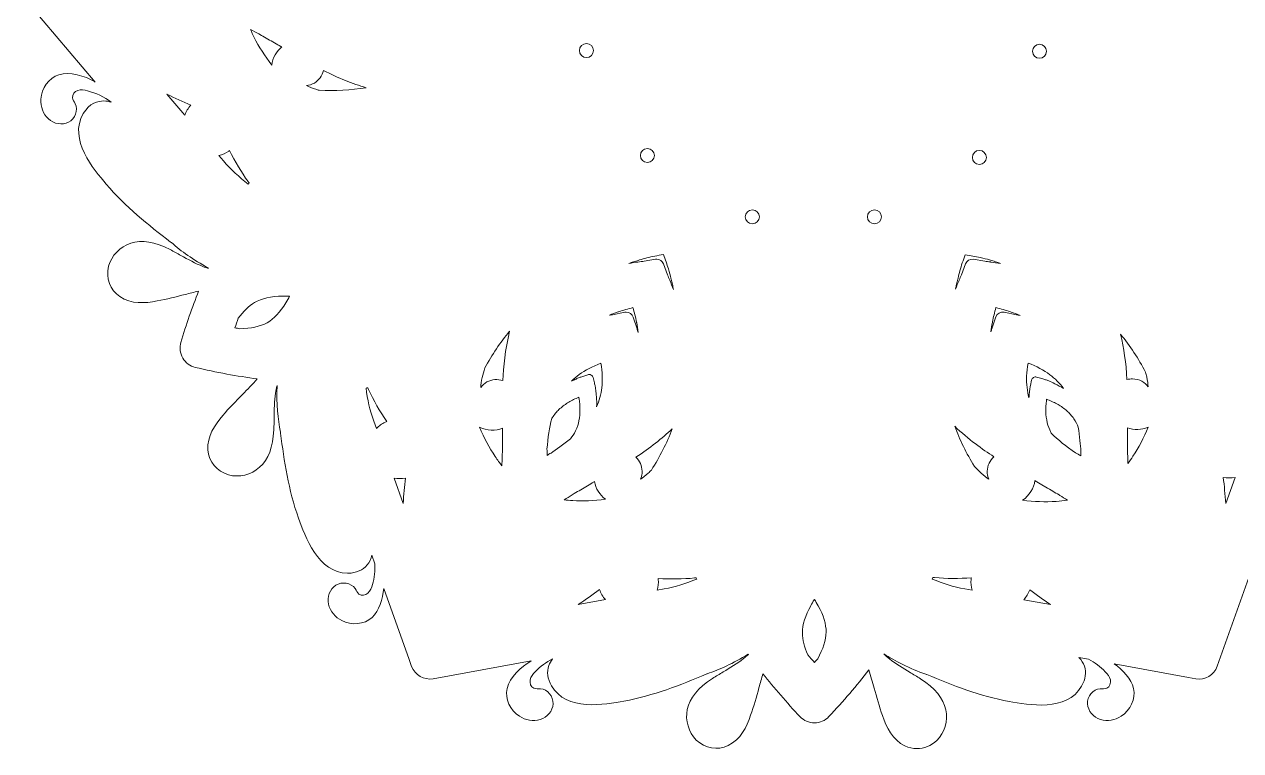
# Model space of a CAD drawing. Header units: millimetres. Extents: x -197 to 1097, y -667 to 136.
# Drawn here: x 281 to 578.7, y -667 to -489.4 of the extents above; entities that cross this region are included whole.
import ezdxf

# ---------------------------------------------------------------- set-up
doc = ezdxf.new("R2010")
doc.units = ezdxf.units.MM
doc.header["$MEASUREMENT"] = 0
doc.layers.add('Layer 2', color=7, linetype='Continuous')

msp = doc.modelspace()

# ---------------------------------------------------------------- linework, layer by layer
at = {"layer": 'Layer 2', "lineweight": 0}
for points, knots in [([(666.28, -478.72), (666.28, -478.72), (650.55, -460.2), (650.55, -460.2), (652.86, -461.58), (656.61, -462.63), (659.15, -461.85), (661.68, -461.06), (663.43, -458.48), (663.56, -455.83), (663.64, -454.06), (663.04, -452.21), (661.72, -451.02), (660.41, -449.83), (658.36, -449.41), (656.79, -450.22), (655.21, -451.04), (654.37, -453.15), (655.15, -454.74), (655.4, -455.23), (655.77, -455.68), (655.84, -456.22), (655.92, -457.01), (655.28, -457.74), (654.53, -457.98), (653.77, -458.23), (652.95, -458.1), (652.18, -457.91), (650.47, -457.49), (648.85, -456.76), (647.36, -455.82), (649.4, -455.84), (651.17, -454.78), (652.39, -452.72), (656.1, -446.45), (649.81, -439.04), (646.78, -435.48), (642.08, -429.94), (636.41, -425.45), (631.01, -421.32), (630.94, -421.26), (630.86, -421.22), (630.79, -421.17), (629.09, -419.64), (627.15, -418.19), (624.82, -416.75), (624.53, -416.32), (624.13, -416.11), (623.72, -416.08), (623.28, -415.82), (622.82, -415.55), (622.34, -415.28), (622.37, -415.21), (622.4, -415.15), (622.43, -415.08), (622.68, -415.16), (622.9, -415.24), (623.11, -415.33), (624.96, -416.07), (626.75, -417.06), (628.48, -418.02), (629.34, -418.5), (630.23, -419), (631.13, -419.46), (634.89, -421.41), (638.05, -421.92), (640.78, -421.03), (643.4, -420.17), (645.51, -417.96), (646.17, -415.38), (646.9, -412.5), (645.83, -409.59), (643.44, -407.95), (640.64, -406.04), (637.24, -406.34), (634.28, -406.89), (631.96, -407.32), (629.65, -407.92), (627.41, -408.49), (626.61, -408.7), (625.78, -408.91), (624.96, -409.12), (626.57, -405.06), (628.06, -400.76), (629.4, -396.32), (629.78, -395.05), (629.62, -393.66), (628.94, -392.5), (628.27, -391.33), (627.15, -390.49), (625.86, -390.19), (620.56, -388.95), (615.32, -387.99), (610.26, -387.33), (611.29, -386.21), (612.36, -385.11), (613.41, -384.05), (615.02, -382.4), (616.69, -380.7), (618.22, -378.91), (620.18, -376.62), (622.14, -373.83), (621.88, -370.44), (621.66, -367.56), (619.67, -365.17), (616.81, -364.36), (614.26, -363.64), (611.28, -364.37), (609.23, -366.2), (607.09, -368.12), (605.96, -371.11), (605.76, -375.35), (605.71, -376.36), (605.7, -377.38), (605.68, -378.36), (605.65, -380.34), (605.62, -382.39), (605.33, -384.36), (605.25, -384.97), (605.12, -385.57), (604.97, -386.19), (605.05, -383.05), (604.99, -378.86), (604.11, -374.79), (604.11, -374.7), (604.11, -374.61), (604.1, -374.53), (603.22, -367.78), (602.16, -360.62), (599.72, -353.78), (598.15, -349.4), (594.91, -340.31), (587.69, -340.31), (587.66, -340.31), (587.62, -340.31), (587.59, -340.31), (585.12, -340.34), (583.28, -341.39), (582.3, -343.26), (582.3, -343.26), (581.83, -341.93), (581.83, -341.93), (581.8, -340.3), (581.99, -338.68), (582.44, -337.11), (582.66, -336.35), (582.96, -335.57), (583.55, -335.05), (584.14, -334.52), (585.09, -334.32), (585.73, -334.79), (586.17, -335.12), (586.36, -335.67), (586.67, -336.12), (587.65, -337.6), (589.9, -337.92), (591.4, -336.97), (592.89, -336.01), (593.56, -334.03), (593.18, -332.29), (592.8, -330.56), (591.5, -329.11), (589.92, -328.3), (587.57, -327.09), (584.46, -327.31), (582.52, -329.11), (580.88, -330.62), (579.94, -333.5), (579.7, -335.98), (579.7, -335.98), (573.56, -318.78), (573.56, -318.78), (573.56, -318.78), (572.94, -317.05), (572.94, -317.05), (572.11, -314.93), (569.94, -313.69), (567.65, -314.03), (567.65, -314.03), (543.68, -318.41), (543.68, -318.41), (546.04, -317.11), (548.88, -314.36), (549.48, -311.73), (550.07, -309.16), (548.7, -306.35), (546.47, -304.92), (544.98, -303.96), (543.08, -303.56), (541.39, -304.1), (539.7, -304.64), (538.31, -306.2), (538.23, -307.97), (538.15, -309.75), (539.56, -311.53), (541.33, -311.65), (541.87, -311.68), (542.45, -311.58), (542.95, -311.8), (543.68, -312.12), (543.98, -313.04), (543.82, -313.81), (543.66, -314.59), (543.14, -315.24), (542.59, -315.81), (541.15, -317.3), (539.41, -318.48), (537.53, -319.35), (537.99, -318.77), (538.33, -318.14), (538.53, -317.46), (538.97, -315.98), (538.73, -314.4), (537.81, -312.78), (534.24, -306.43), (524.68, -308.17), (520.08, -309.01), (512.94, -310.32), (506.21, -312.98), (499.93, -315.59), (499.85, -315.63), (499.77, -315.67), (499.7, -315.71), (496.83, -316.63), (493.9, -318), (490.53, -319.99), (490.48, -319.92), (490.43, -319.85), (490.37, -319.78), (490.52, -319.66), (490.66, -319.55), (490.79, -319.44), (492.36, -318.21), (494.12, -317.15), (495.82, -316.14), (496.66, -315.63), (497.54, -315.11), (498.38, -314.56), (501.96, -312.28), (503.98, -309.8), (504.57, -306.99), (505.14, -304.29), (504.27, -301.35), (502.37, -299.5), (500.24, -297.42), (497.18, -296.9), (494.57, -298.15), (491.51, -299.62), (490.08, -302.71), (489.07, -305.55), (488.29, -307.77), (487.65, -310.07), (487.03, -312.3), (486.82, -313.04), (486.61, -313.79), (486.39, -314.55), (483.79, -311.29), (480.94, -308), (477.9, -304.76), (476.99, -303.8), (475.7, -303.25), (474.36, -303.25), (473.01, -303.25), (471.72, -303.8), (470.82, -304.76), (466.97, -308.86), (463.44, -313.02), (460.3, -317.14), (459.78, -315.5), (459.31, -313.83), (458.85, -312.2), (458.23, -309.98), (457.59, -307.68), (456.81, -305.46), (455.81, -302.62), (454.37, -299.53), (451.31, -298.06), (448.7, -296.81), (445.64, -297.34), (443.51, -299.41), (441.61, -301.26), (440.75, -304.2), (441.31, -306.9), (441.9, -309.71), (443.93, -312.19), (447.5, -314.48), (448.35, -315.02), (449.22, -315.55), (450.07, -316.05), (451.77, -317.07), (453.52, -318.12), (455.09, -319.35), (455.57, -319.73), (456.03, -320.13), (456.48, -320.58), (452.6, -318.2), (449.37, -316.65), (446.19, -315.63), (446.11, -315.58), (446.03, -315.54), (445.95, -315.51), (439.67, -312.89), (432.94, -310.23), (425.8, -308.93), (421.2, -308.09), (411.64, -306.34), (408.07, -312.69), (406.8, -314.95), (406.84, -317.15), (408.12, -318.97), (408.12, -318.97), (407, -318.77), (407, -318.77), (405.56, -317.97), (404.24, -316.99), (403.1, -315.81), (402.55, -315.24), (402.03, -314.59), (401.86, -313.81), (401.7, -313.04), (402.01, -312.12), (402.73, -311.8), (403.23, -311.58), (403.81, -311.68), (404.36, -311.65), (406.13, -311.53), (407.53, -309.75), (407.45, -307.97), (407.37, -306.2), (405.99, -304.64), (404.3, -304.1), (402.61, -303.56), (400.7, -303.96), (399.21, -304.92), (396.99, -306.35), (395.62, -309.16), (396.2, -311.73), (396.7, -313.92), (398.74, -316.18), (400.78, -317.63), (400.78, -317.63), (382.82, -314.35), (382.82, -314.35), (382.82, -314.35), (381.01, -314.02), (381.01, -314.02), (378.76, -313.69), (376.6, -314.94), (375.76, -317.09), (375.76, -317.09), (367.51, -340.18), (367.51, -340.18), (367.52, -340.12), (367.52, -340.07), (367.52, -340.02), (367.58, -337.32), (366.62, -333.49), (364.64, -331.66), (362.7, -329.86), (359.59, -329.64), (357.24, -330.86), (355.66, -331.67), (354.36, -333.12), (353.98, -334.85), (353.6, -336.58), (354.27, -338.56), (355.76, -339.52), (357.25, -340.48), (359.5, -340.15), (360.49, -338.68), (360.79, -338.22), (360.99, -337.67), (361.43, -337.35), (362.07, -336.88), (363.02, -337.07), (363.61, -337.6), (364.2, -338.13), (364.5, -338.9), (364.72, -339.67), (365.36, -341.89), (365.48, -344.22), (365.19, -346.52), (364.98, -345.68), (364.65, -344.92), (364.19, -344.28), (363.14, -342.84), (361.46, -342.06), (359.34, -342.03), (359.3, -342.03), (359.27, -342.03), (359.24, -342.03), (352.02, -342.03), (348.78, -351.13), (347.21, -355.51), (344.77, -362.35), (343.71, -369.5), (342.83, -376.25), (342.82, -376.34), (342.82, -376.42), (342.82, -376.51), (342.17, -379.54), (341.88, -382.86), (341.94, -386.92), (341.94, -386.92), (341.75, -386.93), (341.75, -386.93), (341.68, -386.63), (341.63, -386.35), (341.6, -386.09), (341.31, -384.11), (341.28, -382.06), (341.25, -380.08), (341.23, -379.1), (341.22, -378.08), (341.17, -377.07), (340.97, -372.84), (339.84, -369.84), (337.7, -367.93), (335.65, -366.09), (332.67, -365.37), (330.12, -366.09), (327.26, -366.89), (325.27, -369.28), (325.05, -372.17), (324.79, -375.55), (326.75, -378.34), (328.71, -380.63), (330.24, -382.42), (331.9, -384.12), (333.52, -385.76), (334.15, -386.41), (334.81, -387.08), (335.45, -387.75), (331.32, -388.38), (327.09, -389.2), (322.85, -390.19), (321.57, -390.49), (320.44, -391.33), (319.77, -392.5), (319.1, -393.66), (318.93, -395.06), (319.31, -396.32), (320.92, -401.63), (322.72, -406.7), (324.69, -411.41), (322.9, -411.03), (321.1, -410.57), (319.35, -410.12), (317.12, -409.55), (314.81, -408.96), (312.5, -408.53), (309.54, -407.98), (306.14, -407.67), (303.34, -409.59), (300.95, -411.22), (299.88, -414.14), (300.61, -417.02), (301.26, -419.59), (303.38, -421.81), (305.99, -422.67), (308.72, -423.56), (311.88, -423.05), (315.65, -421.1), (316.55, -420.63), (317.44, -420.14), (318.3, -419.66), (320.03, -418.7), (321.81, -417.7), (323.67, -416.96), (324.23, -416.73), (324.81, -416.54), (325.43, -416.37), (321.42, -418.54), (318.47, -420.56), (315.99, -422.81), (315.91, -422.85), (315.84, -422.9), (315.77, -422.95), (310.36, -427.08), (304.7, -431.58), (299.99, -437.11), (296.97, -440.67), (290.67, -448.08), (294.39, -454.35), (295.35, -455.98), (296.62, -456.98), (298.15, -457.33), (298.93, -457.5), (299.76, -457.5), (300.61, -457.32), (300.61, -457.32), (299.62, -458.48), (299.62, -458.48), (298.18, -459.37), (296.62, -460.06), (294.98, -460.47), (294.21, -460.66), (293.39, -460.79), (292.63, -460.54), (291.88, -460.29), (291.23, -459.57), (291.32, -458.78), (291.38, -458.24), (291.76, -457.79), (292.01, -457.3), (292.79, -455.71), (291.95, -453.59), (290.37, -452.78), (288.8, -451.97), (286.75, -452.38), (285.44, -453.58), (284.12, -454.77), (283.52, -456.62), (283.6, -458.39), (283.73, -461.03), (285.48, -463.62), (288, -464.4), (290.17, -465.07), (293.21, -464.41), (295.49, -463.34), (295.49, -463.34), (283.62, -477.32), (283.62, -477.32), (283.62, -477.32), (282.43, -478.72), (282.43, -478.72), (281.01, -480.5), (281.02, -483), (282.46, -484.81), (282.46, -484.81), (298.34, -503.5), (298.34, -503.5), (298.28, -503.46), (298.22, -503.42), (298.16, -503.38), (295.85, -501.99), (292.05, -500.9), (289.48, -501.7), (286.95, -502.48), (285.21, -505.07), (285.08, -507.71), (284.99, -509.48), (285.6, -511.33), (286.91, -512.52), (288.22, -513.72), (290.27, -514.13), (291.85, -513.32), (293.42, -512.5), (294.27, -510.39), (293.48, -508.8), (293.24, -508.31), (292.86, -507.86), (292.8, -507.32), (292.71, -506.53), (293.36, -505.81), (294.11, -505.56), (294.86, -505.31), (295.68, -505.44), (296.45, -505.63), (298.56, -506.16), (300.53, -507.14), (302.3, -508.42), (301.7, -508.24), (301.08, -508.13), (300.47, -508.12), (299.02, -508.09), (296.98, -508.62), (295.43, -511.23), (291.72, -517.49), (298.01, -524.9), (301.04, -528.46), (305.74, -534), (311.41, -538.49), (316.81, -542.63), (316.88, -542.68), (316.96, -542.73), (317.03, -542.77), (319.41, -544.93), (322.29, -546.91), (326.03, -548.97), (326.02, -549), (326, -549.03), (325.99, -549.07), (325.55, -548.93), (325.12, -548.78), (324.71, -548.62), (322.86, -547.87), (321.07, -546.88), (319.35, -545.92), (318.48, -545.44), (317.59, -544.94), (316.7, -544.48), (312.93, -542.53), (309.77, -542.02), (307.04, -542.91), (304.42, -543.77), (302.31, -545.98), (301.65, -548.56), (300.92, -551.44), (301.99, -554.36), (304.38, -555.99), (307.19, -557.9), (310.59, -557.6), (313.54, -557.05), (315.86, -556.62), (318.17, -556.02), (320.41, -555.45), (321.47, -555.18), (322.56, -554.9), (323.65, -554.64), (322.09, -558.61), (320.63, -562.82), (319.31, -567.17), (318.93, -568.44), (319.1, -569.83), (319.77, -571), (320.44, -572.16), (321.57, -573), (322.85, -573.3), (328.01, -574.51), (333.11, -575.45), (338.03, -576.11), (336.85, -577.41), (335.62, -578.67), (334.41, -579.9), (332.8, -581.54), (331.13, -583.25), (329.6, -585.04), (327.64, -587.32), (325.68, -590.12), (325.94, -593.5), (326.16, -596.39), (328.15, -598.77), (331.01, -599.58), (333.56, -600.3), (336.54, -599.58), (338.59, -597.74), (340.73, -595.82), (341.87, -592.83), (342.06, -588.59), (342.11, -587.58), (342.12, -586.56), (342.14, -585.58), (342.17, -583.6), (342.2, -581.56), (342.49, -579.58), (342.57, -578.98), (342.7, -578.38), (342.85, -577.76), (342.73, -582.31), (343.01, -585.88), (343.71, -589.15), (343.71, -589.24), (343.72, -589.33), (343.73, -589.42), (344.6, -596.16), (345.66, -603.32), (348.1, -610.16), (349.67, -614.54), (352.91, -623.63), (360.13, -623.63), (360.16, -623.63), (360.2, -623.63), (360.23, -623.63), (362.24, -623.61), (363.86, -622.91), (364.92, -621.6), (365.45, -620.94), (365.83, -620.14), (366.06, -619.24), (366.06, -619.24), (366.8, -621.31), (366.8, -621.31), (366.86, -623.04), (366.68, -624.77), (366.2, -626.43), (365.98, -627.19), (365.68, -627.97), (365.09, -628.5), (364.5, -629.03), (363.55, -629.22), (362.91, -628.75), (362.47, -628.43), (362.27, -627.88), (361.97, -627.42), (360.98, -625.95), (358.73, -625.62), (357.24, -626.58), (355.74, -627.54), (355.08, -629.52), (355.46, -631.25), (355.84, -632.98), (357.13, -634.43), (358.71, -635.24), (361.06, -636.45), (364.18, -636.24), (366.12, -634.44), (367.8, -632.88), (368.75, -629.87), (368.95, -627.35), (368.95, -627.35), (375.15, -644.71), (375.15, -644.71), (375.15, -644.71), (375.78, -646.45), (375.78, -646.45), (376.61, -648.57), (378.77, -649.81), (381.06, -649.46), (381.06, -649.46), (405.06, -645.08), (405.06, -645.08), (405.03, -645.1), (404.99, -645.12), (404.95, -645.14), (402.59, -646.43), (399.75, -649.18), (399.16, -651.81), (398.57, -654.39), (399.94, -657.19), (402.16, -658.63), (403.65, -659.59), (405.56, -659.99), (407.25, -659.45), (408.94, -658.91), (410.32, -657.34), (410.4, -655.57), (410.49, -653.8), (409.08, -652.01), (407.31, -651.9), (406.76, -651.86), (406.18, -651.97), (405.68, -651.75), (404.96, -651.43), (404.65, -650.51), (404.81, -649.73), (404.98, -648.96), (405.5, -648.31), (406.05, -647.74), (407.27, -646.46), (408.72, -645.43), (410.28, -644.6), (409.89, -645.11), (409.58, -645.64), (409.38, -646.21), (408.82, -647.77), (409.03, -649.44), (410.01, -651.16), (413.58, -657.51), (423.14, -655.77), (427.74, -654.93), (434.88, -653.62), (441.61, -650.96), (447.89, -648.35), (447.97, -648.31), (448.05, -648.27), (448.12, -648.23), (451.22, -647.24), (454.42, -645.71), (458.15, -643.44), (458.16, -643.46), (458.17, -643.48), (458.19, -643.5), (457.8, -643.86), (457.42, -644.19), (457.03, -644.5), (455.46, -645.74), (453.7, -646.79), (452.01, -647.8), (451.16, -648.31), (450.29, -648.83), (449.44, -649.38), (445.86, -651.67), (443.84, -654.14), (443.25, -656.95), (442.68, -659.65), (443.55, -662.59), (445.45, -664.44), (447.58, -666.52), (450.64, -667.05), (453.25, -665.79), (456.31, -664.33), (457.74, -661.23), (458.75, -658.39), (459.53, -656.17), (460.17, -653.87), (460.79, -651.65), (461.11, -650.53), (461.43, -649.38), (461.77, -648.24), (464.53, -651.74), (467.57, -655.27), (470.82, -658.73), (471.72, -659.69), (473.01, -660.25), (474.36, -660.25), (475.7, -660.25), (476.99, -659.69), (477.9, -658.73), (481.44, -654.96), (484.73, -651.12), (487.68, -647.31), (488.14, -648.78), (488.56, -650.28), (488.97, -651.74), (489.59, -653.96), (490.23, -656.26), (491.01, -658.48), (492.01, -661.32), (493.45, -664.41), (496.51, -665.88), (497.45, -666.33), (498.45, -666.55), (499.44, -666.55), (501.2, -666.55), (502.95, -665.86), (504.31, -664.53), (506.21, -662.68), (507.07, -659.74), (506.51, -657.04), (505.92, -654.23), (503.89, -651.75), (500.32, -649.47), (499.47, -648.92), (498.6, -648.4), (497.75, -647.89), (496.06, -646.88), (494.3, -645.82), (492.73, -644.59), (492.24, -644.21), (491.78, -643.8), (491.32, -643.35), (494.01, -645), (497.67, -647.05), (501.64, -648.32), (501.71, -648.36), (501.79, -648.4), (501.87, -648.44), (508.15, -651.05), (514.88, -653.71), (522.02, -655.02), (526.62, -655.85), (536.18, -657.6), (539.75, -651.25), (540.7, -649.57), (540.92, -647.93), (540.42, -646.41), (540.16, -645.63), (539.71, -644.9), (539.1, -644.25), (539.1, -644.25), (541.44, -644.68), (541.44, -644.68), (542.95, -645.49), (544.35, -646.5), (545.54, -647.74), (546.09, -648.31), (546.61, -648.96), (546.77, -649.73), (546.93, -650.51), (546.63, -651.43), (545.9, -651.75), (545.4, -651.97), (544.82, -651.86), (544.28, -651.9), (542.51, -652.01), (541.1, -653.8), (541.18, -655.57), (541.26, -657.34), (542.65, -658.91), (544.34, -659.45), (546.03, -659.99), (547.93, -659.59), (549.42, -658.63), (551.65, -657.19), (553.02, -654.39), (552.43, -651.81), (551.92, -649.58), (549.81, -647.27), (547.73, -645.83), (547.73, -645.83), (565.89, -649.14), (565.89, -649.14), (565.89, -649.14), (567.7, -649.47), (567.7, -649.47), (569.96, -649.81), (572.11, -648.55), (572.95, -646.4), (572.95, -646.4), (581.11, -623.56), (581.11, -623.56), (581.06, -626.25), (582.02, -630.06), (583.99, -631.88), (585.93, -633.68), (589.05, -633.9), (591.4, -632.69), (592.98, -631.88), (594.27, -630.43), (594.65, -628.69), (595.03, -626.96), (594.37, -624.98), (592.87, -624.02), (591.38, -623.06), (589.13, -623.39), (588.14, -624.87), (587.84, -625.32), (587.64, -625.87), (587.2, -626.2), (586.56, -626.67), (585.61, -626.47), (585.02, -625.94), (584.43, -625.41), (584.13, -624.64), (583.91, -623.88), (583.47, -622.34), (583.28, -620.75), (583.3, -619.16), (584.3, -620.9), (586.09, -621.88), (588.48, -621.91), (588.52, -621.91), (588.55, -621.91), (588.58, -621.91), (595.8, -621.91), (599.05, -612.82), (600.61, -608.44), (603.05, -601.59), (604.11, -594.44), (604.99, -587.69), (605, -587.61), (605, -587.52), (605, -587.43), (605.67, -584.32), (605.95, -580.88), (605.87, -576.67), (605.92, -576.66), (605.96, -576.66), (606, -576.66), (606.1, -577.07), (606.17, -577.47), (606.23, -577.86), (606.51, -579.83), (606.54, -581.88), (606.57, -583.85), (606.59, -584.84), (606.6, -585.86), (606.65, -586.87), (606.85, -591.11), (607.98, -594.1), (610.12, -596.01), (612.17, -597.85), (615.15, -598.58), (617.7, -597.86), (620.57, -597.05), (622.56, -594.66), (622.78, -591.78), (623.03, -588.39), (621.07, -585.6), (619.11, -583.31), (617.58, -581.52), (615.91, -579.82), (614.3, -578.17), (613.58, -577.43), (612.84, -576.68), (612.11, -575.92), (616.57, -575.28), (621.19, -574.4), (625.86, -573.3), (627.15, -573), (628.27, -572.16), (628.94, -571), (629.62, -569.83), (629.78, -568.44), (629.4, -567.17), (627.88, -562.14), (626.17, -557.31), (624.32, -552.79), (625.71, -553.11), (627.1, -553.47), (628.47, -553.82), (630.7, -554.39), (633.01, -554.98), (635.32, -555.41), (638.28, -555.97), (641.68, -556.27), (644.48, -554.36), (646.87, -552.72), (647.94, -549.8), (647.21, -546.92), (646.56, -544.35), (644.44, -542.13), (641.83, -541.28), (639.1, -540.38), (635.94, -540.9), (632.17, -542.84), (631.28, -543.31), (630.38, -543.8), (629.52, -544.28), (627.79, -545.25), (626.01, -546.24), (624.15, -546.98), (623.59, -547.21), (623.01, -547.4), (622.39, -547.57), (626.36, -545.42), (629.38, -543.36), (631.83, -541.13), (631.91, -541.09), (631.98, -541.04), (632.05, -540.99), (637.46, -536.86), (643.13, -532.36), (647.83, -526.83), (650.85, -523.27), (657.15, -515.86), (653.43, -509.59), (652.09, -507.33), (650.09, -506.27), (647.8, -506.52), (647.8, -506.52), (649.09, -505.01), (649.09, -505.01), (650.51, -504.15), (652.04, -503.48), (653.66, -503.08), (654.43, -502.89), (655.25, -502.76), (656, -503), (656.75, -503.25), (657.4, -503.98), (657.31, -504.76), (657.25, -505.31), (656.87, -505.76), (656.63, -506.25), (655.84, -507.84), (656.69, -509.95), (658.26, -510.76), (659.84, -511.58), (661.89, -511.16), (663.2, -509.97), (664.51, -508.77), (665.12, -506.93), (665.03, -505.15), (664.9, -502.51), (663.16, -499.93), (660.63, -499.14), (658.48, -498.48), (655.47, -499.13), (653.2, -500.17), (653.2, -500.17), (665.09, -486.17), (665.09, -486.17), (665.09, -486.17), (666.28, -484.77), (666.28, -484.77), (667.7, -482.99), (667.7, -480.5), (666.28, -478.72)], [0, 0, 0, 0, 1, 1, 1, 2, 2, 2, 3, 3, 3, 4, 4, 4, 5, 5, 5, 6, 6, 6, 7, 7, 7, 8, 8, 8, 9, 9, 9, 10, 10, 10, 11, 11, 11, 12, 12, 12, 13, 13, 13, 14, 14, 14, 15, 15, 15, 16, 16, 16, 17, 17, 17, 18, 18, 18, 19, 19, 19, 20, 20, 20, 21, 21, 21, 22, 22, 22, 23, 23, 23, 24, 24, 24, 25, 25, 25, 26, 26, 26, 27, 27, 27, 28, 28, 28, 29, 29, 29, 30, 30, 30, 31, 31, 31, 32, 32, 32, 33, 33, 33, 34, 34, 34, 35, 35, 35, 36, 36, 36, 37, 37, 37, 38, 38, 38, 39, 39, 39, 40, 40, 40, 41, 41, 41, 42, 42, 42, 43, 43, 43, 44, 44, 44, 45, 45, 45, 46, 46, 46, 47, 47, 47, 48, 48, 48, 49, 49, 49, 50, 50, 50, 51, 51, 51, 52, 52, 52, 53, 53, 53, 54, 54, 54, 55, 55, 55, 56, 56, 56, 57, 57, 57, 58, 58, 58, 59, 59, 59, 60, 60, 60, 61, 61, 61, 62, 62, 62, 63, 63, 63, 64, 64, 64, 65, 65, 65, 66, 66, 66, 67, 67, 67, 68, 68, 68, 69, 69, 69, 70, 70, 70, 71, 71, 71, 72, 72, 72, 73, 73, 73, 74, 74, 74, 75, 75, 75, 76, 76, 76, 77, 77, 77, 78, 78, 78, 79, 79, 79, 80, 80, 80, 81, 81, 81, 82, 82, 82, 83, 83, 83, 84, 84, 84, 85, 85, 85, 86, 86, 86, 87, 87, 87, 88, 88, 88, 89, 89, 89, 90, 90, 90, 91, 91, 91, 92, 92, 92, 93, 93, 93, 94, 94, 94, 95, 95, 95, 96, 96, 96, 97, 97, 97, 98, 98, 98, 99, 99, 99, 100, 100, 100, 101, 101, 101, 102, 102, 102, 103, 103, 103, 104, 104, 104, 105, 105, 105, 106, 106, 106, 107, 107, 107, 108, 108, 108, 109, 109, 109, 110, 110, 110, 111, 111, 111, 112, 112, 112, 113, 113, 113, 114, 114, 114, 115, 115, 115, 116, 116, 116, 117, 117, 117, 118, 118, 118, 119, 119, 119, 120, 120, 120, 121, 121, 121, 122, 122, 122, 123, 123, 123, 124, 124, 124, 125, 125, 125, 126, 126, 126, 127, 127, 127, 128, 128, 128, 129, 129, 129, 130, 130, 130, 131, 131, 131, 132, 132, 132, 133, 133, 133, 134, 134, 134, 135, 135, 135, 136, 136, 136, 137, 137, 137, 138, 138, 138, 139, 139, 139, 140, 140, 140, 141, 141, 141, 142, 142, 142, 143, 143, 143, 144, 144, 144, 145, 145, 145, 146, 146, 146, 147, 147, 147, 148, 148, 148, 149, 149, 149, 150, 150, 150, 151, 151, 151, 152, 152, 152, 153, 153, 153, 154, 154, 154, 155, 155, 155, 156, 156, 156, 157, 157, 157, 158, 158, 158, 159, 159, 159, 160, 160, 160, 161, 161, 161, 162, 162, 162, 163, 163, 163, 164, 164, 164, 165, 165, 165, 166, 166, 166, 167, 167, 167, 168, 168, 168, 169, 169, 169, 170, 170, 170, 171, 171, 171, 172, 172, 172, 173, 173, 173, 174, 174, 174, 175, 175, 175, 176, 176, 176, 177, 177, 177, 178, 178, 178, 179, 179, 179, 180, 180, 180, 181, 181, 181, 182, 182, 182, 183, 183, 183, 184, 184, 184, 185, 185, 185, 186, 186, 186, 187, 187, 187, 188, 188, 188, 189, 189, 189, 190, 190, 190, 191, 191, 191, 192, 192, 192, 193, 193, 193, 194, 194, 194, 195, 195, 195, 196, 196, 196, 197, 197, 197, 198, 198, 198, 199, 199, 199, 200, 200, 200, 201, 201, 201, 202, 202, 202, 203, 203, 203, 204, 204, 204, 205, 205, 205, 206, 206, 206, 207, 207, 207, 208, 208, 208, 209, 209, 209, 210, 210, 210, 211, 211, 211, 212, 212, 212, 213, 213, 213, 214, 214, 214, 215, 215, 215, 216, 216, 216, 217, 217, 217, 218, 218, 218, 219, 219, 219, 220, 220, 220, 221, 221, 221, 222, 222, 222, 223, 223, 223, 224, 224, 224, 225, 225, 225, 226, 226, 226, 227, 227, 227, 228, 228, 228, 229, 229, 229, 230, 230, 230, 231, 231, 231, 232, 232, 232, 233, 233, 233, 234, 234, 234, 235, 235, 235, 236, 236, 236, 237, 237, 237, 238, 238, 238, 239, 239, 239, 240, 240, 240, 241, 241, 241, 242, 242, 242, 243, 243, 243, 244, 244, 244, 245, 245, 245, 246, 246, 246, 247, 247, 247, 248, 248, 248, 249, 249, 249, 250, 250, 250, 251, 251, 251, 252, 252, 252, 253, 253, 253, 254, 254, 254, 255, 255, 255, 256, 256, 256, 257, 257, 257, 258, 258, 258, 259, 259, 259, 260, 260, 260, 261, 261, 261, 262, 262, 262, 263, 263, 263, 264, 264, 264, 265, 265, 265, 266, 266, 266, 267, 267, 267, 268, 268, 268, 269, 269, 269, 270, 270, 270, 271, 271, 271, 272, 272, 272, 273, 273, 273, 274, 274, 274, 275, 275, 275, 276, 276, 276, 277, 277, 277, 278, 278, 278, 279, 279, 279, 280, 280, 280, 281, 281, 281, 282, 282, 282, 283, 283, 283, 284, 284, 284, 285, 285, 285, 286, 286, 286, 287, 287, 287, 288, 288, 288, 289, 289, 289, 290, 290, 290, 291, 291, 291, 292, 292, 292, 293, 293, 293, 294, 294, 294, 295, 295, 295, 296, 296, 296, 297, 297, 297, 298, 298, 298, 299, 299, 299, 300, 300, 300, 301, 301, 301, 302, 302, 302, 303, 303, 303, 304, 304, 304, 305, 305, 305, 306, 306, 306, 307, 307, 307, 308, 308, 308, 309, 309, 309, 310, 310, 310, 311, 311, 311, 312, 312, 312, 313, 313, 313, 314, 314, 314, 315, 315, 315, 316, 316, 316, 317, 317, 317, 318, 318, 318, 319, 319, 319, 320, 320, 320, 321, 321, 321, 322, 322, 322, 323, 323, 323, 324, 324, 324, 325, 325, 325, 326, 326, 326, 327, 327, 327, 328, 328, 328, 329, 329, 329, 330, 330, 330, 331, 331, 331, 332, 332, 332, 333, 333, 333, 334, 334, 334, 335, 335, 335, 336, 336, 336, 337, 337, 337, 338, 338, 338, 339, 339, 339, 340, 340, 340, 341, 341, 341, 342, 342, 342, 343, 343, 343, 344, 344, 344, 345, 345, 345, 346, 346, 346, 347, 347, 347, 348, 348, 348, 349, 349, 349, 350, 350, 350, 351, 351, 351, 352, 352, 352, 353, 353, 353, 353]), ([(343.75, -494.76), (343.83, -494.81), (343.92, -494.86), (344, -494.91), (342.68, -495.97), (341.82, -497.58), (341.55, -499.35), (339.85, -497.11), (338.41, -494.84), (337.26, -492.58), (336.93, -491.91), (336.63, -491.27), (336.36, -490.65), (337.04, -491.01), (337.73, -491.37), (338.43, -491.74), (338.43, -491.74), (339.03, -492.08), (339.03, -492.08), (340.01, -492.65), (341.12, -493.3), (342.22, -493.91), (342.75, -494.21), (343.29, -494.51), (343.75, -494.76)], [0, 0, 0, 0, 1, 1, 1, 2, 2, 2, 3, 3, 3, 4, 4, 4, 5, 5, 5, 6, 6, 6, 7, 7, 7, 8, 8, 8, 8]), ([(418.57, -494.08), (419.51, -494.08), (420.28, -494.85), (420.28, -495.79), (420.28, -496.74), (419.51, -497.51), (418.57, -497.51), (417.62, -497.51), (416.85, -496.74), (416.85, -495.79), (416.85, -494.85), (417.62, -494.08), (418.57, -494.08)], [0, 0, 0, 0, 1, 1, 1, 2, 2, 2, 3, 3, 3, 4, 4, 4, 4]), ([(531.15, -495.98), (531.15, -496.92), (530.38, -497.69), (529.43, -497.69), (528.49, -497.69), (527.72, -496.92), (527.72, -495.98), (527.72, -495.03), (528.49, -494.26), (529.43, -494.26), (530.38, -494.26), (531.15, -495.03), (531.15, -495.98)], [0, 0, 0, 0, 1, 1, 1, 2, 2, 2, 3, 3, 3, 4, 4, 4, 4]), ([(353.15, -505.5), (352.87, -505.43), (352.6, -505.35), (352.34, -505.27), (352.34, -505.27), (352.34, -505.27), (352.34, -505.27), (351.46, -505), (350.7, -504.69), (350.06, -504.35), (350.74, -504.29), (351.41, -504.08), (352, -503.73), (353.11, -503.07), (353.91, -501.93), (354.21, -500.68), (357.91, -502.54), (361.32, -503.91), (364.64, -504.88), (360.9, -505.51), (357.05, -505.72), (353.15, -505.5)], [0, 0, 0, 0, 1, 1, 1, 2, 2, 2, 3, 3, 3, 4, 4, 4, 5, 5, 5, 6, 6, 6, 7, 7, 7, 7]), ([(320.3, -511.63), (320.3, -511.63), (315.91, -506.46), (315.91, -506.46), (317.87, -507.42), (319.82, -508.32), (321.75, -509.15), (321.1, -509.88), (320.6, -510.73), (320.3, -511.63)], [0, 0, 0, 0, 1, 1, 1, 2, 2, 2, 3, 3, 3, 3]), ([(329.75, -522.76), (329.75, -522.76), (328.64, -521.46), (328.64, -521.46), (329.52, -521.27), (330.34, -520.9), (331.03, -520.37), (331.09, -520.33), (331.15, -520.28), (331.21, -520.23), (332.59, -522.98), (334.12, -525.53), (335.79, -527.85), (335.87, -527.96), (335.94, -528.07), (336.02, -528.18), (335.96, -528.27), (335.89, -528.35), (335.82, -528.44), (333.59, -526.78), (331.55, -524.88), (329.75, -522.76)], [0, 0, 0, 0, 1, 1, 1, 2, 2, 2, 3, 3, 3, 4, 4, 4, 5, 5, 5, 6, 6, 6, 7, 7, 7, 7]), ([(435.19, -521.45), (435.19, -522.4), (434.42, -523.17), (433.47, -523.17), (432.53, -523.17), (431.76, -522.4), (431.76, -521.45), (431.76, -520.51), (432.53, -519.74), (433.47, -519.74), (434.42, -519.74), (435.19, -520.51), (435.19, -521.45)], [0, 0, 0, 0, 1, 1, 1, 2, 2, 2, 3, 3, 3, 4, 4, 4, 4]), ([(514.72, -520.22), (515.66, -520.22), (516.43, -520.99), (516.43, -521.94), (516.43, -522.88), (515.66, -523.65), (514.72, -523.65), (513.77, -523.65), (513, -522.88), (513, -521.94), (513, -520.99), (513.77, -520.22), (514.72, -520.22)], [0, 0, 0, 0, 1, 1, 1, 2, 2, 2, 3, 3, 3, 4, 4, 4, 4]), ([(459.17, -538.19), (458.22, -538.19), (457.45, -537.42), (457.45, -536.47), (457.45, -535.53), (458.22, -534.76), (459.17, -534.76), (460.11, -534.76), (460.88, -535.53), (460.88, -536.47), (460.88, -537.42), (460.11, -538.19), (459.17, -538.19)], [0, 0, 0, 0, 1, 1, 1, 2, 2, 2, 3, 3, 3, 4, 4, 4, 4]), ([(489.04, -538.19), (488.1, -538.19), (487.33, -537.42), (487.33, -536.47), (487.33, -535.53), (488.1, -534.76), (489.04, -534.76), (489.99, -534.76), (490.75, -535.53), (490.75, -536.47), (490.75, -537.42), (489.99, -538.19), (489.04, -538.19)], [0, 0, 0, 0, 1, 1, 1, 2, 2, 2, 3, 3, 3, 4, 4, 4, 4]), ([(429.31, -547.71), (429.55, -547.6), (429.96, -547.49), (430.4, -547.36), (430.78, -547.26), (431.16, -547.15), (431.56, -547.02), (432.71, -546.64), (433.96, -546.36), (435.29, -546.06), (436.02, -545.93), (436.72, -545.82), (437.39, -545.71), (437.85, -546.91), (438.27, -548.09), (438.64, -549.19), (438.92, -550.11), (439.1, -550.81), (439.24, -551.46), (439.32, -551.85), (439.42, -552.24), (439.52, -552.63), (439.63, -553.06), (439.74, -553.47), (439.79, -553.92), (439.79, -553.92), (439.85, -554.26), (439.85, -554.26), (439.56, -553.47), (439.26, -552.72), (438.96, -551.99), (438.77, -551.53), (438.59, -551.08), (438.41, -550.62), (438.41, -550.62), (437.4, -547.96), (437.4, -547.96), (437.14, -547.28), (436.48, -546.84), (435.76, -546.84), (435.67, -546.84), (435.58, -546.84), (435.49, -546.86), (435.49, -546.86), (432.68, -547.31), (432.68, -547.31), (432.22, -547.38), (431.75, -547.44), (431.18, -547.52), (430.44, -547.62), (429.69, -547.72), (428.92, -547.86), (428.92, -547.86), (429.31, -547.71), (429.31, -547.71)], [0, 0, 0, 0, 1, 1, 1, 2, 2, 2, 3, 3, 3, 4, 4, 4, 5, 5, 5, 6, 6, 6, 7, 7, 7, 8, 8, 8, 9, 9, 9, 10, 10, 10, 11, 11, 11, 12, 12, 12, 13, 13, 13, 14, 14, 14, 15, 15, 15, 16, 16, 16, 17, 17, 17, 18, 18, 18, 18]), ([(508.97, -553.74), (509, -553.47), (509.11, -553.06), (509.22, -552.62), (509.32, -552.23), (509.41, -551.85), (509.5, -551.44), (509.75, -550.26), (510.13, -549.04), (510.53, -547.74), (510.79, -547.04), (511.04, -546.38), (511.28, -545.73), (512.55, -545.94), (513.78, -546.16), (514.92, -546.39), (515.85, -546.61), (516.55, -546.8), (517.19, -547.01), (517.57, -547.13), (517.95, -547.24), (518.34, -547.35), (518.77, -547.47), (519.18, -547.59), (519.54, -547.74), (519.55, -547.74), (519.58, -547.76), (519.59, -547.76), (519.59, -547.76), (519.92, -547.88), (519.92, -547.88), (519.09, -547.73), (518.28, -547.62), (517.49, -547.52), (517.49, -547.52), (517.42, -547.51), (517.42, -547.51), (516.96, -547.44), (516.5, -547.38), (516.05, -547.31), (516.05, -547.31), (513.24, -546.86), (513.24, -546.86), (512.42, -546.72), (511.62, -547.19), (511.32, -547.96), (511.32, -547.96), (510.31, -550.62), (510.31, -550.62), (510.15, -551.04), (509.97, -551.48), (509.77, -551.96), (509.77, -551.96), (509.75, -552), (509.75, -552), (509.47, -552.69), (509.18, -553.4), (508.91, -554.15), (508.91, -554.15), (508.97, -553.74), (508.97, -553.74)], [0, 0, 0, 0, 1, 1, 1, 2, 2, 2, 3, 3, 3, 4, 4, 4, 5, 5, 5, 6, 6, 6, 7, 7, 7, 8, 8, 8, 9, 9, 9, 10, 10, 10, 11, 11, 11, 12, 12, 12, 13, 13, 13, 14, 14, 14, 15, 15, 15, 16, 16, 16, 17, 17, 17, 18, 18, 18, 19, 19, 19, 20, 20, 20, 20]), ([(345.01, -557.48), (343.63, -559.77), (342.09, -561.42), (340.45, -562.36), (338.69, -563.3), (336.45, -563.8), (333.76, -563.85), (333.35, -563.78), (332.94, -563.7), (332.52, -563.62), (332.8, -562.83), (333.09, -562.04), (333.37, -561.28), (334.55, -559.59), (335.92, -558.25), (337.34, -557.42), (339.12, -556.43), (341.42, -555.91), (344.21, -555.87), (344.67, -555.85), (345.2, -555.86), (345.91, -555.89), (345.66, -556.38), (345.37, -556.91), (345.01, -557.48)], [0, 0, 0, 0, 1, 1, 1, 2, 2, 2, 3, 3, 3, 4, 4, 4, 5, 5, 5, 6, 6, 6, 7, 7, 7, 8, 8, 8, 8]), ([(428.31, -559.78), (428.2, -559.78), (428.09, -559.79), (427.98, -559.81), (427.98, -559.81), (424.97, -560.4), (424.97, -560.4), (424.72, -560.45), (424.46, -560.49), (424.17, -560.54), (424.91, -560.23), (425.62, -559.94), (426.34, -559.73), (426.35, -559.73), (426.37, -559.72), (426.38, -559.72), (426.38, -559.72), (426.54, -559.66), (426.54, -559.66), (427.57, -559.29), (428.72, -558.99), (429.94, -558.68), (429.94, -558.68), (429.94, -558.68), (429.94, -558.68), (430.28, -559.89), (430.6, -561.03), (430.82, -562.24), (430.82, -562.25), (430.82, -562.26), (430.83, -562.28), (430.83, -562.28), (430.86, -562.43), (430.86, -562.43), (431.02, -563.1), (431.13, -563.88), (431.24, -564.72), (431.14, -564.44), (431.04, -564.16), (430.95, -563.89), (430.95, -563.89), (429.98, -560.98), (429.98, -560.98), (429.74, -560.25), (429.05, -559.78), (428.31, -559.78)], [0, 0, 0, 0, 1, 1, 1, 2, 2, 2, 3, 3, 3, 4, 4, 4, 5, 5, 5, 6, 6, 6, 7, 7, 7, 8, 8, 8, 9, 9, 9, 10, 10, 10, 11, 11, 11, 12, 12, 12, 13, 13, 13, 14, 14, 14, 15, 15, 15, 15]), ([(523.81, -560.41), (523.81, -560.41), (520.8, -559.79), (520.8, -559.79), (520.8, -559.79), (520.8, -559.79), (520.8, -559.79), (519.94, -559.62), (519.08, -560.11), (518.79, -560.94), (518.79, -560.94), (517.79, -563.84), (517.79, -563.84), (517.7, -564.09), (517.61, -564.34), (517.52, -564.6), (517.61, -563.81), (517.72, -563.05), (517.9, -562.3), (517.9, -562.29), (517.91, -562.28), (517.91, -562.27), (517.91, -562.27), (517.94, -562.11), (517.94, -562.11), (518.14, -561.03), (518.45, -559.88), (518.79, -558.67), (520, -558.98), (521.16, -559.28), (522.3, -559.69), (522.31, -559.69), (522.33, -559.7), (522.34, -559.7), (522.34, -559.7), (522.5, -559.75), (522.5, -559.75), (523.17, -559.95), (523.9, -560.24), (524.67, -560.57), (524.38, -560.52), (524.09, -560.47), (523.81, -560.41)], [0, 0, 0, 0, 1, 1, 1, 2, 2, 2, 3, 3, 3, 4, 4, 4, 5, 5, 5, 6, 6, 6, 7, 7, 7, 8, 8, 8, 9, 9, 9, 10, 10, 10, 11, 11, 11, 12, 12, 12, 13, 13, 13, 14, 14, 14, 14]), ([(398.1, -576.52), (396.83, -576.1), (395.39, -576.21), (394.22, -576.86), (393.62, -577.2), (393.11, -577.68), (392.72, -578.24), (392.74, -577.51), (392.85, -576.7), (393.06, -575.8), (393.24, -575.02), (393.46, -574.23), (393.73, -573.44), (395.45, -570.19), (397.47, -567.17), (399.76, -564.45), (398.64, -568.94), (398.26, -573.21), (398.1, -576.52)], [0, 0, 0, 0, 1, 1, 1, 2, 2, 2, 3, 3, 3, 4, 4, 4, 5, 5, 5, 6, 6, 6, 6]), ([(549.27, -565.18), (551.6, -568), (553.65, -571.11), (555.38, -574.47), (555.49, -574.86), (555.59, -575.26), (555.68, -575.64), (555.88, -576.54), (555.99, -577.35), (556.02, -578.07), (555.62, -577.52), (555.11, -577.04), (554.51, -576.7), (553.8, -576.3), (552.99, -576.1), (552.18, -576.1), (551.73, -576.1), (551.28, -576.16), (550.84, -576.28), (550.6, -572.16), (550.09, -568.53), (549.27, -565.18)], [0, 0, 0, 0, 1, 1, 1, 2, 2, 2, 3, 3, 3, 4, 4, 4, 5, 5, 5, 6, 6, 6, 7, 7, 7, 7]), ([(421.02, -580.48), (420.98, -579.87), (420.92, -579.32), (420.85, -578.81), (420.81, -578.52), (420.76, -578.24), (420.71, -577.96), (420.66, -577.68), (420.6, -577.41), (420.52, -577.06), (420.52, -577.06), (420.2, -575.79), (420.2, -575.79), (420.13, -575.52), (419.95, -575.29), (419.71, -575.16), (419.56, -575.08), (419.39, -575.04), (419.23, -575.04), (419.12, -575.04), (419.02, -575.05), (418.92, -575.09), (418.92, -575.09), (417.68, -575.49), (417.68, -575.49), (417.34, -575.6), (417.07, -575.7), (416.81, -575.8), (416.54, -575.91), (416.28, -576.02), (416.03, -576.14), (415.66, -576.3), (415.28, -576.48), (414.88, -576.69), (415.48, -576.08), (416.12, -575.54), (416.81, -575.04), (418.24, -573.97), (419.98, -573.05), (422.11, -572.25), (422.48, -574.47), (422.55, -576.41), (422.32, -578.29), (422.15, -579.86), (421.72, -581.42), (421.05, -582.91), (421.09, -582.1), (421.08, -581.29), (421.02, -580.48)], [0, 0, 0, 0, 1, 1, 1, 2, 2, 2, 3, 3, 3, 4, 4, 4, 5, 5, 5, 6, 6, 6, 7, 7, 7, 8, 8, 8, 9, 9, 9, 10, 10, 10, 11, 11, 11, 12, 12, 12, 13, 13, 13, 14, 14, 14, 15, 15, 15, 16, 16, 16, 16]), ([(531.96, -575.08), (533.24, -576.01), (534.36, -577.15), (535.32, -578.47), (534.64, -578.04), (533.94, -577.65), (533.21, -577.29), (532.66, -577.03), (532.16, -576.8), (531.68, -576.61), (531.42, -576.5), (531.15, -576.4), (530.87, -576.3), (530.61, -576.21), (530.34, -576.12), (530, -576.02), (530, -576.02), (528.74, -575.66), (528.74, -575.66), (528.48, -575.59), (528.19, -575.63), (527.95, -575.77), (527.72, -575.91), (527.55, -576.15), (527.49, -576.42), (527.49, -576.42), (527.22, -577.7), (527.22, -577.7), (527.15, -578.05), (527.1, -578.33), (527.06, -578.6), (527.02, -578.89), (526.98, -579.17), (526.96, -579.45), (526.91, -579.86), (526.88, -580.28), (526.86, -580.74), (526.63, -579.92), (526.48, -579.09), (526.39, -578.25), (526.39, -578.24), (526.39, -578.24), (526.39, -578.23), (526.18, -576.45), (526.25, -574.48), (526.63, -572.23), (528.73, -573.03), (530.45, -573.94), (531.96, -575.08)], [0, 0, 0, 0, 1, 1, 1, 2, 2, 2, 3, 3, 3, 4, 4, 4, 5, 5, 5, 6, 6, 6, 7, 7, 7, 8, 8, 8, 9, 9, 9, 10, 10, 10, 11, 11, 11, 12, 12, 12, 13, 13, 13, 14, 14, 14, 15, 15, 15, 16, 16, 16, 16]), ([(369.33, -586.7), (368.51, -587.04), (367.78, -587.58), (367.17, -588.26), (367.17, -588.26), (366.52, -586.45), (366.52, -586.45), (365.59, -583.84), (364.96, -581.12), (364.64, -578.35), (364.78, -578.34), (364.92, -578.32), (365.06, -578.3), (365.12, -578.43), (365.18, -578.56), (365.24, -578.68), (366.49, -581.39), (367.97, -583.97), (369.73, -586.56), (369.59, -586.6), (369.46, -586.65), (369.33, -586.7)], [0, 0, 0, 0, 1, 1, 1, 2, 2, 2, 3, 3, 3, 4, 4, 4, 5, 5, 5, 6, 6, 6, 7, 7, 7, 7]), ([(409.9, -594.25), (409.56, -594.44), (409.24, -594.63), (408.93, -594.81), (408.93, -594.24), (408.92, -593.72), (408.91, -593.31), (409.14, -590.42), (409.53, -587.96), (410.09, -585.79), (410.09, -585.79), (410.09, -585.78), (410.09, -585.78), (410.12, -585.73), (410.15, -585.67), (410.18, -585.62), (410.74, -584.77), (411.26, -584.14), (411.82, -583.63), (412.55, -582.96), (413.24, -582.42), (413.94, -582), (414.71, -581.52), (415.53, -581.1), (416.36, -580.74), (416.48, -580.7), (416.59, -580.65), (416.7, -580.6), (416.72, -580.72), (416.74, -580.84), (416.76, -580.96), (416.91, -581.87), (416.98, -582.78), (416.99, -583.7), (417, -584.5), (416.92, -585.37), (416.74, -586.35), (416.6, -587.09), (416.34, -587.87), (415.92, -588.8), (415.51, -589.56), (415.1, -590.2), (414.65, -590.73), (412.91, -592.18), (411.11, -593.43), (409.9, -594.25)], [0, 0, 0, 0, 1, 1, 1, 2, 2, 2, 3, 3, 3, 4, 4, 4, 5, 5, 5, 6, 6, 6, 7, 7, 7, 8, 8, 8, 9, 9, 9, 10, 10, 10, 11, 11, 11, 12, 12, 12, 13, 13, 13, 14, 14, 14, 15, 15, 15, 15]), ([(538.26, -594.2), (535.89, -592.56), (533.95, -591.01), (532.36, -589.44), (532.36, -589.44), (532.36, -589.44), (532.36, -589.44), (532.32, -589.38), (532.28, -589.32), (532.24, -589.26), (531.8, -588.34), (531.51, -587.58), (531.34, -586.84), (531.12, -585.87), (531.01, -585), (530.99, -584.19), (530.96, -583.28), (531.01, -582.36), (531.12, -581.46), (531.13, -581.34), (531.15, -581.22), (531.16, -581.1), (531.27, -581.14), (531.39, -581.18), (531.5, -581.22), (532.36, -581.55), (533.19, -581.94), (533.99, -582.4), (534.69, -582.79), (535.4, -583.29), (536.16, -583.94), (536.73, -584.43), (537.27, -585.04), (537.87, -585.87), (538.32, -586.59), (538.66, -587.26), (538.9, -587.9), (539.28, -590.14), (539.47, -592.34), (539.57, -593.82), (539.57, -594.21), (539.57, -594.58), (539.57, -594.94), (539.07, -594.65), (538.62, -594.39), (538.26, -594.2)], [0, 0, 0, 0, 1, 1, 1, 2, 2, 2, 3, 3, 3, 4, 4, 4, 5, 5, 5, 6, 6, 6, 7, 7, 7, 8, 8, 8, 9, 9, 9, 10, 10, 10, 11, 11, 11, 12, 12, 12, 13, 13, 13, 14, 14, 14, 15, 15, 15, 15]), ([(398.01, -590.1), (398.01, -590.1), (398.01, -591.15), (398.01, -591.15), (398, -592.47), (397.99, -593.78), (397.98, -594.94), (397.98, -594.94), (397.97, -595.26), (397.97, -595.26), (397.94, -595.92), (397.91, -596.64), (397.87, -597.36), (397.34, -596.68), (396.8, -595.94), (396.25, -595.13), (394.79, -592.94), (393.5, -590.53), (392.41, -587.94), (394.23, -588.77), (396.3, -588.87), (398.04, -588.13), (398.04, -588.15), (398.04, -588.17), (398.04, -588.2), (398.03, -588.82), (398.02, -589.44), (398.01, -590.1)], [0, 0, 0, 0, 1, 1, 1, 2, 2, 2, 3, 3, 3, 4, 4, 4, 5, 5, 5, 6, 6, 6, 7, 7, 7, 8, 8, 8, 9, 9, 9, 9]), ([(433.69, -599.16), (433.02, -599.78), (432.37, -600.28), (431.76, -600.67), (432.04, -600.05), (432.2, -599.36), (432.19, -598.68), (432.18, -597.38), (431.61, -596.14), (430.69, -595.26), (434.15, -592.98), (437.04, -590.72), (439.55, -588.33), (438.25, -591.81), (436.54, -595.19), (434.46, -598.41), (434.2, -598.68), (433.94, -598.92), (433.69, -599.16)], [0, 0, 0, 0, 1, 1, 1, 2, 2, 2, 3, 3, 3, 4, 4, 4, 5, 5, 5, 6, 6, 6, 6]), ([(516.64, -598.68), (516.63, -599.36), (516.79, -600.05), (517.07, -600.67), (516.45, -600.28), (515.81, -599.78), (515.14, -599.16), (514.59, -598.65), (514.04, -598.09), (513.52, -597.5), (511.54, -594.35), (509.92, -591.07), (508.7, -587.69), (512.02, -590.9), (515.51, -593.36), (518.28, -595.14), (517.28, -596.03), (516.65, -597.33), (516.64, -598.68)], [0, 0, 0, 0, 1, 1, 1, 2, 2, 2, 3, 3, 3, 4, 4, 4, 5, 5, 5, 6, 6, 6, 6]), ([(552.31, -595.04), (551.89, -595.66), (551.49, -596.24), (551.09, -596.78), (551.06, -596.01), (551.03, -595.23), (550.99, -594.45), (550.99, -594.45), (550.99, -593.81), (550.99, -593.81), (550.99, -592.6), (550.99, -591.35), (550.98, -590.08), (550.97, -589.47), (550.96, -588.86), (550.95, -588.32), (550.95, -588.23), (550.95, -588.15), (550.95, -588.07), (552.54, -588.66), (554.37, -588.58), (556.03, -587.9), (554.94, -590.52), (553.69, -592.91), (552.31, -595.04)], [0, 0, 0, 0, 1, 1, 1, 2, 2, 2, 3, 3, 3, 4, 4, 4, 5, 5, 5, 6, 6, 6, 7, 7, 7, 8, 8, 8, 8]), ([(373.71, -606.56), (373.71, -606.56), (371.49, -600.36), (371.49, -600.36), (372.4, -600.55), (373.36, -600.55), (374.3, -600.37), (374.06, -602.4), (373.86, -604.47), (373.71, -606.56)], [0, 0, 0, 0, 1, 1, 1, 2, 2, 2, 3, 3, 3, 3]), ([(413.08, -605.7), (413.74, -605.29), (414.4, -604.87), (415.05, -604.46), (415.05, -604.46), (415.59, -604.15), (415.59, -604.15), (416.65, -603.54), (417.75, -602.9), (418.83, -602.26), (419.36, -601.95), (419.89, -601.63), (420.33, -601.36), (420.41, -601.32), (420.49, -601.28), (420.56, -601.23), (420.83, -602.9), (421.8, -604.45), (423.2, -605.56), (420.41, -605.91), (417.73, -606.02), (415.21, -605.89), (414.46, -605.84), (413.76, -605.78), (413.08, -605.7)], [0, 0, 0, 0, 1, 1, 1, 2, 2, 2, 3, 3, 3, 4, 4, 4, 5, 5, 5, 6, 6, 6, 7, 7, 7, 8, 8, 8, 8]), ([(533.51, -606.08), (530.87, -606.25), (528.12, -606.15), (525.3, -605.8), (526.95, -604.63), (528.07, -602.88), (528.3, -601), (528.3, -601), (528.4, -601.06), (528.4, -601.06), (528.94, -601.38), (529.47, -601.7), (530.04, -602.04), (530.04, -602.04), (531.01, -602.6), (531.01, -602.6), (532.12, -603.26), (533.24, -603.91), (534.21, -604.48), (534.21, -604.48), (534.44, -604.62), (534.44, -604.62), (535.01, -604.99), (535.63, -605.38), (536.26, -605.79), (535.39, -605.91), (534.48, -606.01), (533.51, -606.08)], [0, 0, 0, 0, 1, 1, 1, 2, 2, 2, 3, 3, 3, 4, 4, 4, 5, 5, 5, 6, 6, 6, 7, 7, 7, 8, 8, 8, 9, 9, 9, 9]), ([(575.01, -606.59), (574.85, -604.42), (574.66, -602.28), (574.41, -600.2), (575.38, -600.39), (576.36, -600.39), (577.29, -600.19), (577.29, -600.19), (575.01, -606.59), (575.01, -606.59)], [0, 0, 0, 0, 1, 1, 1, 2, 2, 2, 3, 3, 3, 3]), ([(437.59, -627.48), (437.59, -627.48), (435.85, -627.8), (435.85, -627.8), (436.13, -626.93), (436.23, -626.03), (436.12, -625.16), (436.11, -625.09), (436.1, -625.02), (436.09, -624.95), (439.17, -625.13), (442.17, -625.08), (445.02, -624.8), (445.15, -624.79), (445.28, -624.77), (445.41, -624.76), (445.46, -624.86), (445.5, -624.96), (445.55, -625.06), (442.99, -626.17), (440.32, -626.98), (437.59, -627.48)], [0, 0, 0, 0, 1, 1, 1, 2, 2, 2, 3, 3, 3, 4, 4, 4, 5, 5, 5, 6, 6, 6, 7, 7, 7, 7]), ([(511.13, -627.48), (508.4, -626.98), (505.73, -626.17), (503.17, -625.06), (503.23, -624.93), (503.29, -624.8), (503.34, -624.67), (503.48, -624.69), (503.62, -624.7), (503.76, -624.71), (506.71, -624.97), (509.68, -624.99), (512.78, -624.76), (512.75, -624.89), (512.73, -625.03), (512.71, -625.16), (512.6, -626.04), (512.69, -626.95), (512.98, -627.82), (512.98, -627.82), (511.13, -627.48), (511.13, -627.48)], [0, 0, 0, 0, 1, 1, 1, 2, 2, 2, 3, 3, 3, 4, 4, 4, 5, 5, 5, 6, 6, 6, 7, 7, 7, 7]), ([(416.55, -631.32), (418.35, -630.11), (420.1, -628.87), (421.77, -627.62), (422.09, -628.55), (422.58, -629.4), (423.21, -630.11), (423.21, -630.11), (416.55, -631.32), (416.55, -631.32)], [0, 0, 0, 0, 1, 1, 1, 2, 2, 2, 3, 3, 3, 3]), ([(525.61, -630.12), (526.23, -629.43), (526.72, -628.59), (527.03, -627.67), (528.68, -628.91), (530.39, -630.13), (532.14, -631.32), (532.14, -631.32), (525.61, -630.12), (525.61, -630.12)], [0, 0, 0, 0, 1, 1, 1, 2, 2, 2, 3, 3, 3, 3]), ([(475.18, -644.55), (474.91, -644.87), (474.64, -645.19), (474.36, -645.51), (473.82, -644.87), (473.28, -644.23), (472.76, -643.6), (471.88, -641.74), (471.41, -639.89), (471.4, -638.23), (471.43, -636.2), (472.11, -633.97), (473.44, -631.6), (473.44, -631.6), (473.49, -631.51), (473.49, -631.51), (473.7, -631.11), (473.97, -630.65), (474.36, -630.05), (474.65, -630.5), (474.97, -631.03), (475.28, -631.63), (476.58, -633.97), (477.23, -636.13), (477.23, -638.02), (477.17, -639.99), (476.48, -642.19), (475.18, -644.55)], [0, 0, 0, 0, 1, 1, 1, 2, 2, 2, 3, 3, 3, 4, 4, 4, 5, 5, 5, 6, 6, 6, 7, 7, 7, 8, 8, 8, 9, 9, 9, 9])]:
    msp.add_open_spline(points, degree=3, knots=knots, dxfattribs=at)

doc.saveas('drawing.dxf')
